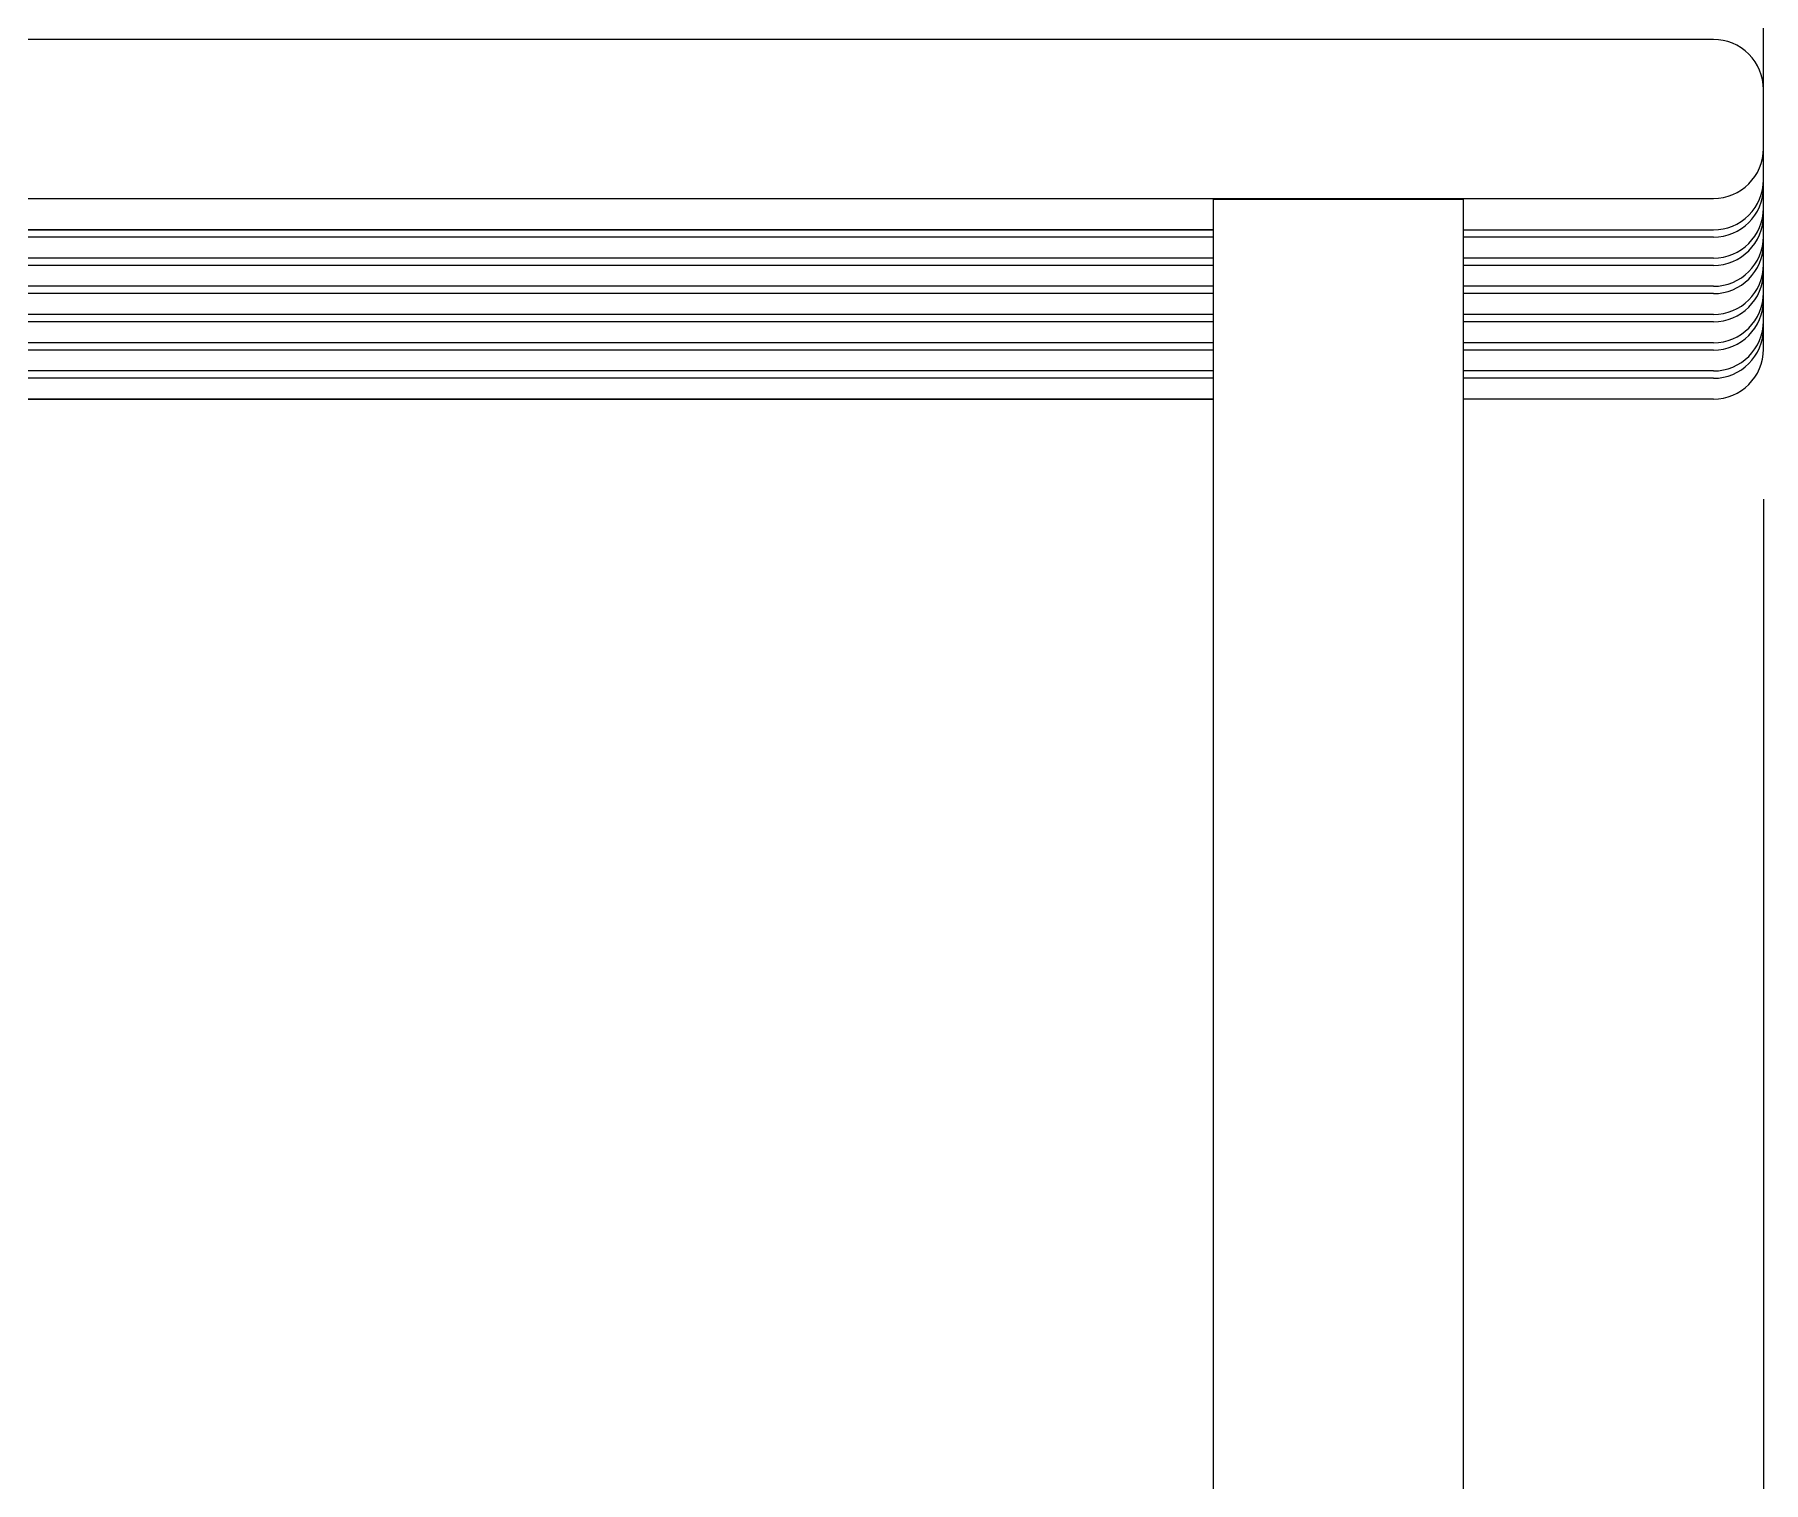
# Model space of a CAD drawing. Header units: millimetres. Extents: x 5064 to 11004, y 3085 to 7285.
# Drawn here: x 8298.6 to 8644.3, y 6142.8 to 6432.4 of the extents above; entities that cross this region are included whole.
import ezdxf

# ---------------------------------------------------------------- set-up
doc = ezdxf.new("R2010")
doc.units = ezdxf.units.MM
doc.header["$LTSCALE"] = 0.3
doc.styles.add('SEACAD_Arial', font='arial.ttf', dxfattribs={"width": 0.8})
doc.dimstyles.new('ISO-25', dxfattribs={"dimtxt": 1.6, "dimasz": 2, "dimexe": 0.5, "dimexo": 1.5, "dimtad": 1, "dimdec": 0, "dimtxsty": 'SEACAD_Arial', "dimcen": 2, "dimadec": 0, "dimazin": 0, "dimtfac": 1, "dimtdec": 0, "dimtmove": 0, "dimatfit": 3, "dimfxl": 1, "dimarcsym": 0})

# ---------------------------------------------------------------- blocks, each defined once
blk = doc.blocks.new('*D144')
at = {"color": 0, "lineweight": -2, "transparency": 16777216}
for p, q in [((6844.31, 6339.49), (6844.31, 5853.18)), ((8644.31, 6339.49), (8644.31, 5853.18)), ((6884.31, 5863.18), (8604.31, 5863.18))]:
    blk.add_line(p, q, dxfattribs=at)
at = {"color": 0, "transparency": 16777216}
for points in [[(6884.31, 5869.85), (6884.31, 5856.51), (6844.31, 5863.18)], [(8604.31, 5869.85), (8604.31, 5856.51), (8644.31, 5863.18)]]:
    blk.add_solid(points, dxfattribs=at)
at = {"layer": 'Defpoints', "color": 0, "transparency": 16777216}
for p in [(6844.31, 6369.49), (8644.31, 6369.49), (8644.31, 5863.18)]:
    blk.add_point(p, dxfattribs=at)
at = {"color": 0, "transparency": 16777216, "insert": (7744.31, 5892.02), "char_height": 32, "attachment_point": 5, "style": 'SEACAD_Arial'}
blk.add_mtext('1800', dxfattribs=at)

msp = doc.modelspace()

# ---------------------------------------------------------------- linework, layer by layer
for p, q in [((8644.31, 6369.49), (8644.31, 6732.66)), ((6854.31, 6399.63), (8634.31, 6399.63)), ((8534.31, 6391.89), (7759.31, 6391.89)), ((8634.31, 6391.89), (8584.31, 6391.89)), ((8534.31, 6387.71), (7759.31, 6387.71)), ((8534.31, 6386.25), (7759.31, 6386.25)), ((8634.31, 6387.71), (8584.31, 6387.71)), ((8634.31, 6386.25), (8584.31, 6386.25)), ((8534.31, 6382.07), (7759.31, 6382.07)), ((8634.31, 6382.07), (8584.31, 6382.07)), ((8534.31, 6380.6), (7759.31, 6380.6)), ((8634.31, 6380.6), (8584.31, 6380.6)), ((8534.31, 6376.42), (7759.31, 6376.42)), ((8534.31, 6374.96), (7759.31, 6374.96)), ((8634.31, 6376.42), (8584.31, 6376.42)), ((8634.31, 6374.96), (8584.31, 6374.96)), ((8534.31, 6370.78), (7759.31, 6370.78)), ((8534.31, 6369.31), (7759.31, 6369.31)), ((8634.31, 6370.78), (8584.31, 6370.78)), ((8634.31, 6369.31), (8584.31, 6369.31)), ((8534.31, 6365.13), (7759.31, 6365.13)), ((8634.31, 6365.13), (8584.31, 6365.13)), ((8534.31, 6363.67), (7759.31, 6363.67)), ((8634.31, 6363.67), (8584.31, 6363.67)), ((8534.31, 6359.49), (7759.31, 6359.49)), ((8634.31, 6359.49), (8584.31, 6359.49))]:
    msp.add_line(p, q)
msp.add_lwpolyline([(8584.31, 6393.35), (8634.31, 6393.35, 0.414214), (8644.31, 6403.35), (8644.31, 6421.45, 0.414214), (8634.31, 6431.45), (6854.31, 6431.45, 0.414214), (6844.31, 6421.45), (6844.31, 6403.35, 0.414214), (6854.31, 6393.35), (6904.31, 6393.35)], format="xyb")
msp.add_lwpolyline([(8534.31, 6015.43), (8584.31, 6015.43), (8584.31, 6399.42), (8534.31, 6399.42)], close=True)
for points in [[(7759.31, 6393.35), (8534.31, 6393.35)], [(8534.31, 6393.35), (7759.31, 6393.35)], [(7759.31, 6359.49), (8534.31, 6359.49)]]:
    msp.add_lwpolyline(points)
for centre in [(8634.31, 6409.63), (8634.31, 6401.89), (8634.31, 6397.71), (8634.31, 6396.25), (8634.31, 6392.07), (8634.31, 6390.6), (8634.31, 6386.42), (8634.31, 6384.96), (8634.31, 6380.78), (8634.31, 6379.31), (8634.31, 6375.13), (8634.31, 6373.67), (8634.31, 6369.49)]:
    msp.add_arc(centre, 10, 270, 0)

# ---------------------------------------------------------------- dimensions: what is measured, and where the dimension line sits
dim = msp.add_linear_dim(base=(8644.31, 5863.18), p1=(6844.31, 6369.49), p2=(8644.31, 6369.49), dimstyle='ISO-25')
dim.commit()
dim.dimension.update_dxf_attribs({"geometry": '*D144', "text_midpoint": (7744.31, 5863.18), "dimtype": 160})

doc.saveas('drawing.dxf')
